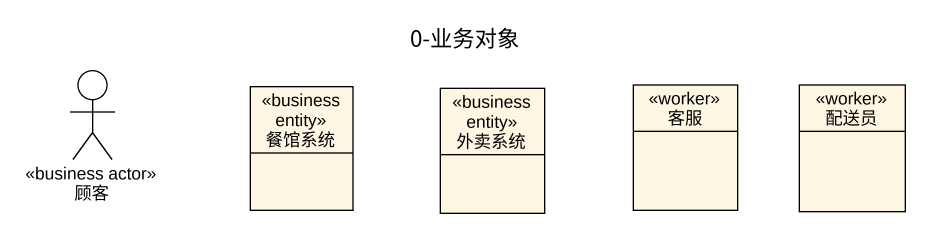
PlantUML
@startuml
title 0-业务对象
allowmixing
hide circle
hide empty members
actor 顾客 <<business actor>>
class 餐馆系统 <<business entity>>
class 外卖系统 <<business entity>>
class 客服 <<worker>>
class 配送员 <<worker>>
@enduml
